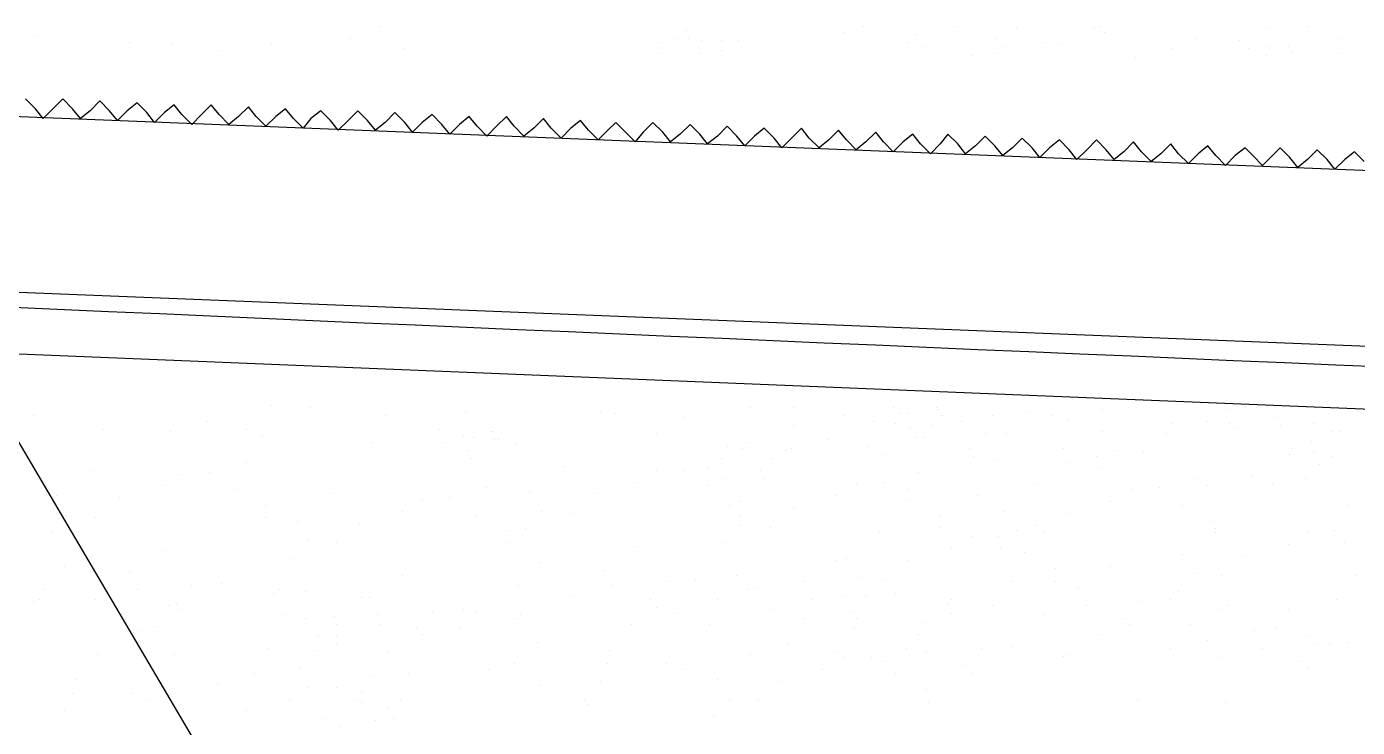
# Model space of a CAD drawing. Header units: millimetres. Extents: x 4241 to 6572, y 870 to 1291.
# Drawn here: x 5194.86 to 5223.69, y 903.83 to 919 of the extents above; entities that cross this region are included whole.
import ezdxf

# ---------------------------------------------------------------- set-up
doc = ezdxf.new("R2010")
doc.units = ezdxf.units.MM
doc.layers.add('PDF _0', color=7, linetype='Continuous')
doc.layers.add('PDF _ОВПД_Основная линия', color=7, linetype='Continuous')

msp = doc.modelspace()

# ---------------------------------------------------------------- linework, layer by layer
at = {"layer": 'PDF _0', "lineweight": 9}
for points in [[(5202.5013, 919.004), (5202.5013, 919.004)], [(5209.1479, 918.9194), (5209.1479, 918.9194)], [(5212.577, 918.877), (5212.577, 918.877)], [(5213.0004, 919.004), (5213.0004, 919.004)], [(5214.1434, 918.8347), (5214.1434, 918.8347)], [(5215.0324, 919.004), (5215.0324, 919.004)], [(5216.3025, 918.9617), (5216.3025, 918.9617)], [(5217.9959, 918.9617), (5217.9959, 918.9617)], [(5217.9959, 918.9617), (5217.9959, 918.9617)], [(5218.1229, 919.004), (5218.1229, 919.004)], [(5218.2075, 918.877), (5218.2075, 918.877)], [(5221.7213, 918.9617), (5221.7213, 918.9617)], [(5222.6104, 919.004), (5222.6104, 919.004)], [(5195.0927, 918.7924), (5195.0927, 918.7924)], [(5197.0825, 918.6654), (5197.0825, 918.6654)], [(5198.0138, 918.623), (5198.0138, 918.623)], [(5200.1729, 918.623), (5200.1729, 918.623)], [(5201.8663, 918.75), (5201.8663, 918.75)], [(5203.0517, 918.5384), (5203.0517, 918.5384)], [(5208.5552, 918.6654), (5208.5552, 918.6654)], [(5208.8939, 918.75), (5208.8939, 918.75)], [(5209.1902, 918.75), (5209.1902, 918.75)], [(5209.4866, 918.7077), (5209.4866, 918.7077)], [(5209.9099, 918.7077), (5209.9099, 918.7077)], [(5210.2909, 918.7077), (5210.2909, 918.7077)], [(5213.9741, 918.6654), (5213.9741, 918.6654)], [(5214.2704, 918.5807), (5214.2704, 918.5807)], [(5215.8791, 918.75), (5215.8791, 918.75)], [(5216.0061, 918.5807), (5216.0061, 918.5807)], [(5216.9375, 918.6654), (5216.9375, 918.6654)], [(5217.2762, 918.623), (5217.2762, 918.623)], [(5219.6893, 918.5384), (5219.6893, 918.5384)], [(5220.1973, 918.75), (5220.1973, 918.75)], [(5221.1286, 918.7077), (5221.1286, 918.7077)], [(5221.3403, 918.5384), (5221.3403, 918.5384)], [(5221.7213, 918.5807), (5221.7213, 918.5807)], [(5222.187, 918.5807), (5222.187, 918.5807)], [(5223.2877, 918.75), (5223.2877, 918.75)], [(5199.0722, 918.496), (5199.0722, 918.496)], [(5208.5552, 918.4114), (5208.5552, 918.4114)], [(5209.4442, 918.4114), (5209.4442, 918.4114)], [(5209.9099, 918.496), (5209.9099, 918.496)], [(5215.3288, 918.369), (5215.3288, 918.369)], [(5215.8368, 918.4114), (5215.8368, 918.4114)], [(5218.8849, 918.3267), (5218.8849, 918.3267)], [(5221.7213, 918.369), (5221.7213, 918.369)], [(5222.2717, 918.4537), (5222.2717, 918.4537)], [(5223.2877, 918.4114), (5223.2877, 918.4114)], [(5200.1729, 910.7911), (5200.1729, 910.7911)], [(5201.0196, 910.7488), (5201.0196, 910.7488)], [(5210.5449, 910.7488), (5210.5449, 910.7488)], [(5211.4763, 910.7488), (5211.4763, 910.7488)], [(5213.6354, 910.7488), (5213.6354, 910.7488)], [(5214.5667, 910.7488), (5214.5667, 910.7488)], [(5221.2556, 910.7488), (5221.2556, 910.7488)], [(5221.5097, 910.7488), (5221.5097, 910.7488)], [(5195.0081, 910.5794), (5195.0081, 910.5794)], [(5198.7759, 910.4524), (5198.7759, 910.4524)], [(5202.6283, 910.5794), (5202.6283, 910.5794)], [(5204.3641, 910.6641), (5204.3641, 910.6641)], [(5207.2852, 910.6641), (5207.2852, 910.6641)], [(5207.6238, 910.6217), (5207.6238, 910.6217)], [(5209.1056, 910.5371), (5209.1056, 910.5371)], [(5212.577, 910.5794), (5212.577, 910.5794)], [(5213.212, 910.4524), (5213.212, 910.4524)], [(5213.7624, 910.6217), (5213.7624, 910.6217)], [(5213.9741, 910.6217), (5213.9741, 910.6217)], [(5214.6091, 910.7064), (5214.6091, 910.7064)], [(5214.6514, 910.5794), (5214.6514, 910.5794)], [(5214.6938, 910.5794), (5214.6938, 910.5794)], [(5215.1171, 910.4524), (5215.1171, 910.4524)], [(5215.7945, 910.5794), (5215.7945, 910.5794)], [(5216.5141, 910.6641), (5216.5141, 910.6641)], [(5217.0645, 910.5794), (5217.0645, 910.5794)], [(5217.4032, 910.4947), (5217.4032, 910.4947)], [(5218.1652, 910.7064), (5218.1652, 910.7064)], [(5220.4513, 910.4524), (5220.4513, 910.4524)], [(5220.917, 910.7064), (5220.917, 910.7064)], [(5221.8907, 910.5371), (5221.8907, 910.5371)], [(5196.5321, 910.2831), (5196.5321, 910.2831)], [(5197.9715, 910.2407), (5197.9715, 910.2407)], [(5199.6226, 910.2831), (5199.6226, 910.2831)], [(5203.8137, 910.2831), (5203.8137, 910.2831)], [(5204.9144, 910.2407), (5204.9144, 910.2407)], [(5204.9567, 910.2407), (5204.9567, 910.2407)], [(5208.5129, 910.1984), (5208.5129, 910.1984)], [(5211.4763, 910.3677), (5211.4763, 910.3677)], [(5213.6777, 910.4101), (5213.6777, 910.4101)], [(5214.0164, 910.3254), (5214.0164, 910.3254)], [(5214.4821, 910.3677), (5214.4821, 910.3677)], [(5215.6251, 910.1984), (5215.6251, 910.1984)], [(5216.0908, 910.1984), (5216.0908, 910.1984)], [(5218.1652, 910.2407), (5218.1652, 910.2407)], [(5219.5623, 910.1984), (5219.5623, 910.1984)], [(5219.6893, 910.4101), (5219.6893, 910.4101)], [(5220.917, 910.4101), (5220.917, 910.4101)], [(5221.0863, 910.3254), (5221.0863, 910.3254)], [(5222.0177, 910.3677), (5222.0177, 910.3677)], [(5222.7374, 910.4101), (5222.7374, 910.4101)], [(5223.1184, 910.2407), (5223.1184, 910.2407)], [(5223.3301, 910.2407), (5223.3301, 910.2407)], [(5199.9612, 910.1561), (5199.9612, 910.1561)], [(5202.332, 909.9867), (5202.332, 909.9867)], [(5203.9407, 909.9867), (5203.9407, 909.9867)], [(5204.3217, 910.1561), (5204.3217, 910.1561)], [(5204.5334, 910.1137), (5204.5334, 910.1137)], [(5204.9991, 910.0714), (5204.9991, 910.0714)], [(5205.0838, 910.0714), (5205.0838, 910.0714)], [(5205.4648, 909.9444), (5205.4648, 909.9444)], [(5210.0369, 909.9021), (5210.0369, 909.9021)], [(5210.4603, 909.9867), (5210.4603, 909.9867)], [(5212.2383, 910.0714), (5212.2383, 910.0714)], [(5213.085, 909.9021), (5213.085, 909.9021)], [(5214.1434, 910.1137), (5214.1434, 910.1137)], [(5214.3127, 910.1137), (5214.3127, 910.1137)], [(5222.695, 910.0291), (5222.695, 910.0291)], [(5204.4064, 909.8174), (5204.4064, 909.8174)], [(5204.4911, 909.648), (5204.4911, 909.648)], [(5209.9099, 909.648), (5209.9099, 909.648)], [(5210.3756, 909.8597), (5210.3756, 909.8597)], [(5211.0106, 909.648), (5211.0106, 909.648)], [(5211.307, 909.8174), (5211.307, 909.8174)], [(5211.434, 909.8597), (5211.434, 909.8597)], [(5213.466, 909.7327), (5213.466, 909.7327)], [(5215.2864, 909.8597), (5215.2864, 909.8597)], [(5215.3711, 909.6904), (5215.3711, 909.6904)], [(5215.8368, 909.6057), (5215.8368, 909.6057)], [(5217.3185, 909.8597), (5217.3185, 909.8597)], [(5218.0382, 909.6904), (5218.0382, 909.6904)], [(5218.4192, 909.8174), (5218.4192, 909.8174)], [(5219.0542, 909.7751), (5219.0542, 909.7751)], [(5222.2293, 909.7327), (5222.2293, 909.7327)], [(5222.2717, 909.8597), (5222.2717, 909.8597)], [(5222.7374, 909.7751), (5222.7374, 909.7751)], [(5223.1184, 909.6904), (5223.1184, 909.6904)], [(5196.2358, 909.394), (5196.2358, 909.394)], [(5198.2255, 909.3094), (5198.2255, 909.3094)], [(5198.8182, 909.3517), (5198.8182, 909.3517)], [(5199.6226, 909.5634), (5199.6226, 909.5634)], [(5206.5231, 909.4787), (5206.5231, 909.4787)], [(5208.5129, 909.394), (5208.5129, 909.394)], [(5209.1056, 909.394), (5209.1056, 909.394)], [(5209.6136, 909.4364), (5209.6136, 909.4364)], [(5210.7566, 909.394), (5210.7566, 909.394)], [(5214.1857, 909.3517), (5214.1857, 909.3517)], [(5217.4455, 909.5634), (5217.4455, 909.5634)], [(5218.0805, 909.4364), (5218.0805, 909.4364)], [(5222.8644, 909.521), (5222.8644, 909.521)], [(5197.8022, 909.0554), (5197.8022, 909.0554)], [(5204.8297, 909.013), (5204.8297, 909.013)], [(5208.0895, 909.14), (5208.0895, 909.14)], [(5209.6136, 909.0554), (5209.6136, 909.0554)], [(5209.9946, 909.2247), (5209.9946, 909.2247)], [(5210.8413, 909.2247), (5210.8413, 909.2247)], [(5212.831, 909.0977), (5212.831, 909.0977)], [(5213.4237, 909.14), (5213.4237, 909.14)], [(5216.7682, 909.0977), (5216.7682, 909.0977)], [(5219.3929, 909.013), (5219.3929, 909.013)], [(5220.1549, 909.2247), (5220.1549, 909.2247)], [(5220.4513, 909.0554), (5220.4513, 909.0554)], [(5221.425, 909.267), (5221.425, 909.267)], [(5221.8483, 909.0977), (5221.8483, 909.0977)], [(5222.568, 909.2247), (5222.568, 909.2247)], [(5195.5161, 908.8437), (5195.5161, 908.8437)], [(5196.8708, 908.8014), (5196.8708, 908.8014)], [(5199.3686, 908.9707), (5199.3686, 908.9707)], [(5201.443, 908.886), (5201.443, 908.886)], [(5203.4327, 908.759), (5203.4327, 908.759)], [(5204.0254, 908.8014), (5204.0254, 908.8014)], [(5205.7611, 908.9284), (5205.7611, 908.9284)], [(5207.1582, 908.886), (5207.1582, 908.886)], [(5212.4077, 908.8437), (5212.4077, 908.8437)], [(5212.4077, 908.8437), (5212.4077, 908.8437)], [(5213.9317, 908.759), (5213.9317, 908.759)], [(5213.9741, 908.9707), (5213.9741, 908.9707)], [(5215.4558, 908.8437), (5215.4558, 908.8437)], [(5218.8002, 908.9707), (5218.8002, 908.9707)], [(5200.0459, 908.632), (5200.0459, 908.632)], [(5203.0093, 908.505), (5203.0093, 908.505)], [(5206.0151, 908.505), (5206.0151, 908.505)], [(5206.6501, 908.4627), (5206.6501, 908.4627)], [(5210.0793, 908.632), (5210.0793, 908.632)], [(5210.3333, 908.7167), (5210.3333, 908.7167)], [(5211.4763, 908.5897), (5211.4763, 908.5897)], [(5216.0485, 908.505), (5216.0485, 908.505)], [(5217.4455, 908.4627), (5217.4455, 908.4627)], [(5218.3345, 908.7167), (5218.3345, 908.7167)], [(5218.3345, 908.7167), (5218.3345, 908.7167)], [(5219.9009, 908.632), (5219.9009, 908.632)], [(5223.4994, 908.632), (5223.4994, 908.632)], [(5195.7278, 908.4203), (5195.7278, 908.4203)], [(5196.3628, 908.378), (5196.3628, 908.378)], [(5200.0459, 908.378), (5200.0459, 908.378)], [(5200.7233, 908.2933), (5200.7233, 908.2933)], [(5202.078, 908.251), (5202.078, 908.251)], [(5204.5757, 908.4203), (5204.5757, 908.4203)], [(5210.3333, 908.4203), (5210.3333, 908.4203)], [(5210.3333, 908.2087), (5210.3333, 908.2087)], [(5210.9683, 908.1663), (5210.9683, 908.1663)], [(5214.6514, 908.4203), (5214.6514, 908.4203)], [(5214.6514, 908.1663), (5214.6514, 908.1663)], [(5216.7258, 908.2087), (5216.7258, 908.2087)], [(5220.5783, 908.2933), (5220.5783, 908.2933)], [(5195.3891, 908.0393), (5195.3891, 908.0393)], [(5200.9773, 907.87), (5200.9773, 907.87)], [(5205.2531, 908.0817), (5205.2531, 908.0817)], [(5205.6764, 908.124), (5205.6764, 908.124)], [(5213.339, 908.0393), (5213.339, 908.0393)], [(5215.3288, 907.9547), (5215.3288, 907.9547)], [(5215.9215, 907.9547), (5215.9215, 907.9547)], [(5216.3025, 908.0817), (5216.3025, 908.0817)], [(5216.8952, 908.0393), (5216.8952, 908.0393)], [(5220.6206, 908.124), (5220.6206, 908.124)], [(5220.6206, 908.0393), (5220.6206, 908.0393)], [(5222.6104, 908.0393), (5222.6104, 908.0393)], [(5223.203, 908.0817), (5223.203, 908.0817)], [(5197.8022, 907.6583), (5197.8022, 907.6583)], [(5201.57, 907.8277), (5201.57, 907.8277)], [(5205.2531, 907.8277), (5205.2531, 907.8277)], [(5208.0895, 907.743), (5208.0895, 907.743)], [(5209.9946, 907.8277), (5209.9946, 907.8277)], [(5214.9054, 907.7006), (5214.9054, 907.7006)], [(5215.9638, 907.7006), (5215.9638, 907.7006)], [(5216.4718, 907.616), (5216.4718, 907.616)], [(5219.9009, 907.5736), (5219.9009, 907.5736)], [(5222.187, 907.7853), (5222.187, 907.7853)], [(5223.4147, 907.8277), (5223.4147, 907.8277)], [(5195.6854, 907.3196), (5195.6854, 907.3196)], [(5200.6386, 907.489), (5200.6386, 907.489)], [(5205.9728, 907.4043), (5205.9728, 907.4043)], [(5212.4077, 907.4466), (5212.4077, 907.4466)], [(5212.6193, 907.489), (5212.6193, 907.489)], [(5213.9741, 907.4466), (5213.9741, 907.4466)], [(5218.3345, 907.3196), (5218.3345, 907.3196)], [(5221.2556, 907.5313), (5221.2556, 907.5313)], [(5197.0825, 907.1926), (5197.0825, 907.1926)], [(5203.0093, 907.108), (5203.0093, 907.108)], [(5207.3698, 907.235), (5207.3698, 907.235)], [(5209.3596, 907.0233), (5209.3596, 907.0233)], [(5210.2486, 907.108), (5210.2486, 907.108)], [(5212.8734, 907.0656), (5212.8734, 907.0656)], [(5213.466, 907.0233), (5213.466, 907.0233)], [(5217.1492, 907.2773), (5217.1492, 907.2773)], [(5220.1549, 907.1503), (5220.1549, 907.1503)], [(5220.7476, 907.108), (5220.7476, 907.108)], [(5223.6687, 907.108), (5223.6687, 907.108)], [(5195.2197, 906.8116), (5195.2197, 906.8116)], [(5197.2518, 906.8116), (5197.2518, 906.8116)], [(5198.4372, 906.8963), (5198.4372, 906.8963)], [(5199.0722, 906.9386), (5199.0722, 906.9386)], [(5200.2153, 906.7269), (5200.2153, 906.7269)], [(5200.3423, 906.8116), (5200.3423, 906.8116)], [(5200.8926, 906.7693), (5200.8926, 906.7693)], [(5205.5071, 906.8963), (5205.5071, 906.8963)], [(5207.5392, 906.8963), (5207.5392, 906.8963)], [(5208.7245, 906.981), (5208.7245, 906.981)], [(5210.5026, 906.8116), (5210.5026, 906.8116)], [(5210.6296, 906.854), (5210.6296, 906.854)], [(5211.688, 906.981), (5211.688, 906.981)], [(5213.6777, 906.7269), (5213.6777, 906.7269)], [(5216.2178, 906.981), (5216.2178, 906.981)], [(5217.1492, 906.981), (5217.1492, 906.981)], [(5217.6572, 906.854), (5217.6572, 906.854)], [(5219.8163, 906.7693), (5219.8163, 906.7693)], [(5195.0081, 906.5576), (5195.0081, 906.5576)], [(5195.1351, 906.5999), (5195.1351, 906.5999)], [(5196.3628, 906.5999), (5196.3628, 906.5999)], [(5197.9292, 906.4729), (5197.9292, 906.4729)], [(5198.0985, 906.5153), (5198.0985, 906.5153)], [(5202.1203, 906.6423), (5202.1203, 906.6423)], [(5202.2897, 906.6423), (5202.2897, 906.6423)], [(5206.6501, 906.6846), (5206.6501, 906.6846)], [(5208.3859, 906.5999), (5208.3859, 906.5999)], [(5208.5129, 906.4306), (5208.5129, 906.4306)], [(5209.8252, 906.5999), (5209.8252, 906.5999)], [(5211.8573, 906.5999), (5211.8573, 906.5999)], [(5212.5347, 906.6846), (5212.5347, 906.6846)], [(5213.0427, 906.6846), (5213.0427, 906.6846)], [(5214.8208, 906.5153), (5214.8208, 906.5153)], [(5214.9054, 906.5999), (5214.9054, 906.5999)], [(5215.7945, 906.4729), (5215.7945, 906.4729)], [(5217.8265, 906.4729), (5217.8265, 906.4729)], [(5219.0119, 906.5576), (5219.0119, 906.5576)], [(5219.6469, 906.5999), (5219.6469, 906.5999)], [(5220.8746, 906.4729), (5220.8746, 906.4729)], [(5223.2454, 906.5999), (5223.2454, 906.5999)], [(5198.2255, 906.3883), (5198.2255, 906.3883)], [(5200.4693, 906.2613), (5200.4693, 906.2613)], [(5200.8926, 906.1766), (5200.8926, 906.1766)], [(5201.5276, 906.2189), (5201.5276, 906.2189)], [(5202.459, 906.2613), (5202.459, 906.2613)], [(5203.6444, 906.3459), (5203.6444, 906.3459)], [(5204.3217, 906.3883), (5204.3217, 906.3883)], [(5204.5757, 906.3459), (5204.5757, 906.3459)], [(5205.4224, 906.1766), (5205.4224, 906.1766)], [(5205.5494, 906.2613), (5205.5494, 906.2613)], [(5208.8939, 906.3036), (5208.8939, 906.3036)], [(5210.9683, 906.3883), (5210.9683, 906.3883)], [(5211.688, 906.1766), (5211.688, 906.1766)], [(5212.704, 906.3459), (5212.704, 906.3459)], [(5212.831, 906.1766), (5212.831, 906.1766)], [(5214.9054, 906.3036), (5214.9054, 906.3036)], [(5216.8952, 906.2613), (5216.8952, 906.2613)], [(5218.6732, 906.1766), (5218.6732, 906.1766)], [(5220.7476, 906.3883), (5220.7476, 906.3883)], [(5222.187, 906.3883), (5222.187, 906.3883)], [(5197.2941, 905.9226), (5197.2941, 905.9226)], [(5197.6328, 906.0073), (5197.6328, 906.0073)], [(5201.57, 906.0496), (5201.57, 906.0496)], [(5202.5013, 906.0496), (5202.5013, 906.0496)], [(5203.3057, 905.9649), (5203.3057, 905.9649)], [(5204.2371, 905.9649), (5204.2371, 905.9649)], [(5207.9625, 906.0496), (5207.9625, 906.0496)], [(5209.6559, 906.0496), (5209.6559, 906.0496)], [(5212.7887, 905.9649), (5212.7887, 905.9649)], [(5214.2704, 906.0919), (5214.2704, 906.0919)], [(5218.7579, 906.0496), (5218.7579, 906.0496)], [(5220.0703, 906.0496), (5220.0703, 906.0496)], [(5221.4673, 905.9226), (5221.4673, 905.9226)], [(5221.933, 905.9649), (5221.933, 905.9649)], [(5197.2941, 905.6686), (5197.2941, 905.6686)], [(5201.189, 905.7956), (5201.189, 905.7956)], [(5201.57, 905.7956), (5201.57, 905.7956)], [(5201.57, 905.6262), (5201.57, 905.6262)], [(5203.4327, 905.8379), (5203.4327, 905.8379)], [(5205.9304, 905.6686), (5205.9304, 905.6686)], [(5211.3493, 905.6262), (5211.3493, 905.6262)], [(5214.1857, 905.8379), (5214.1857, 905.8379)], [(5216.2178, 905.5839), (5216.2178, 905.5839)], [(5218.0805, 905.8379), (5218.0805, 905.8379)], [(5220.4513, 905.7109), (5220.4513, 905.7109)], [(5222.6527, 905.7956), (5222.6527, 905.7956)], [(5222.822, 905.6262), (5222.822, 905.6262)], [(5223.076, 905.6262), (5223.076, 905.6262)], [(5223.4994, 905.6686), (5223.4994, 905.6686)], [(5196.4051, 905.4146), (5196.4051, 905.4146)], [(5198.0562, 905.4146), (5198.0562, 905.4146)], [(5200.0882, 905.5416), (5200.0882, 905.5416)], [(5201.1043, 905.4992), (5201.1043, 905.4992)], [(5202.6707, 905.4569), (5202.6707, 905.4569)], [(5207.4968, 905.4992), (5207.4968, 905.4992)], [(5210.5449, 905.4146), (5210.5449, 905.4146)], [(5212.3653, 905.4569), (5212.3653, 905.4569)], [(5212.577, 905.3299), (5212.577, 905.3299)], [(5213.1697, 905.3299), (5213.1697, 905.3299)], [(5213.9317, 905.5416), (5213.9317, 905.5416)], [(5214.3551, 905.4569), (5214.3551, 905.4569)], [(5215.5404, 905.5416), (5215.5404, 905.5416)], [(5217.3185, 905.3722), (5217.3185, 905.3722)], [(5217.4455, 905.4146), (5217.4455, 905.4146)], [(5219.6469, 905.5416), (5219.6469, 905.5416)], [(5220.7476, 905.3299), (5220.7476, 905.3299)], [(5221.6367, 905.5416), (5221.6367, 905.5416)], [(5199.7919, 904.9912), (5199.7919, 904.9912)], [(5200.7656, 905.1182), (5200.7656, 905.1182)], [(5203.1364, 904.9912), (5203.1364, 904.9912)], [(5204.8721, 905.0759), (5204.8721, 905.0759)], [(5205.4224, 905.2029), (5205.4224, 905.2029)], [(5207.4545, 905.2029), (5207.4545, 905.2029)], [(5208.7245, 905.2029), (5208.7245, 905.2029)], [(5209.0632, 905.0759), (5209.0632, 905.0759)], [(5212.1113, 905.0759), (5212.1113, 905.0759)], [(5213.466, 905.2452), (5213.466, 905.2452)], [(5213.6777, 904.9912), (5213.6777, 904.9912)], [(5215.2018, 905.1606), (5215.2018, 905.1606)], [(5215.3288, 904.9912), (5215.3288, 904.9912)], [(5222.4834, 905.2452), (5222.4834, 905.2452)], [(5222.6104, 905.1182), (5222.6104, 905.1182)], [(5195.9394, 904.8642), (5195.9394, 904.8642)], [(5198.9875, 904.7795), (5198.9875, 904.7795)], [(5200.9773, 904.6949), (5200.9773, 904.6949)], [(5201.57, 904.6949), (5201.57, 904.6949)], [(5202.3743, 904.9489), (5202.3743, 904.9489)], [(5205.9728, 904.7372), (5205.9728, 904.7372)], [(5207.2852, 904.8219), (5207.2852, 904.8219)], [(5209.8252, 904.8642), (5209.8252, 904.8642)], [(5211.2223, 904.8219), (5211.2223, 904.8219)], [(5195.8548, 904.5679), (5195.8548, 904.5679)], [(5197.1248, 904.5679), (5197.1248, 904.5679)], [(5197.4635, 904.4409), (5197.4635, 904.4409)], [(5200.5539, 904.4409), (5200.5539, 904.4409)], [(5202.0356, 904.4409), (5202.0356, 904.4409)], [(5202.1203, 904.6102), (5202.1203, 904.6102)], [(5202.967, 904.4409), (5202.967, 904.4409)], [(5206.9465, 904.4409), (5206.9465, 904.4409)], [(5210.0793, 904.4409), (5210.0793, 904.4409)], [(5210.7143, 904.3985), (5210.7143, 904.3985)], [(5214.3551, 904.6525), (5214.3551, 904.6525)], [(5218.9272, 904.3985), (5218.9272, 904.3985)], [(5195.6854, 904.1869), (5195.6854, 904.1869)], [(5198.2678, 904.2292), (5198.2678, 904.2292)], [(5199.6226, 904.1869), (5199.6226, 904.1869)], [(5202.1203, 904.3562), (5202.1203, 904.3562)], [(5202.6707, 904.2292), (5202.6707, 904.2292)], [(5207.0312, 904.3139), (5207.0312, 904.3139)], [(5214.3974, 904.3562), (5214.3974, 904.3562)], [(5220.8323, 904.3562), (5220.8323, 904.3562)], [(5201.2736, 904.0175), (5201.2736, 904.0175)], [(5201.6546, 903.8482), (5201.6546, 903.8482)], [(5202.4167, 903.9752), (5202.4167, 903.9752)], [(5202.7977, 904.0175), (5202.7977, 904.0175)], [(5209.7406, 904.0599), (5209.7406, 904.0599)]]:
    msp.add_lwpolyline(points, dxfattribs=at)
at = {"layer": 'PDF _0', "lineweight": 25}
msp.add_lwpolyline([(5193.2723, 912.3998), (5210.9683, 882.3421), (5263.3788, 882.3421)], dxfattribs=at)
at = {"layer": 'PDF _ОВПД_Основная линия', "lineweight": 30}
for points in [[(5316.2973, 912.1881), (5174.4757, 917.861)], [(5223.8381, 916.0829), (5223.6264, 916.2946), (5223.4147, 916.1253), (5223.203, 915.9136), (5223.0337, 916.1253), (5222.822, 916.3369), (5222.6104, 916.1253), (5222.3987, 915.9559), (5222.2293, 916.1676), (5222.0177, 916.3793), (5221.806, 916.1676), (5221.6367, 915.9983), (5221.425, 916.2099), (5221.2556, 916.3793), (5221.044, 916.2099), (5220.8323, 915.9983), (5220.6206, 916.2099), (5220.4513, 916.4216), (5220.2396, 916.2523), (5220.0279, 916.0406), (5219.8163, 916.2523), (5219.6469, 916.464), (5219.4352, 916.2523), (5219.2236, 916.0829), (5219.0119, 916.2946), (5218.8426, 916.5063), (5218.6309, 916.2946), (5218.4192, 916.1253), (5218.2499, 916.3369), (5218.0382, 916.5486), (5217.8265, 916.3369), (5217.6149, 916.1253), (5217.4455, 916.3369), (5217.2338, 916.5486), (5217.0222, 916.3793), (5216.8105, 916.1676), (5216.6412, 916.3793), (5216.4295, 916.591), (5216.2178, 916.3793), (5216.0061, 916.2099), (5215.8368, 916.4216), (5215.6251, 916.6333), (5215.4134, 916.4216), (5215.2018, 916.2523), (5215.0324, 916.464), (5214.8208, 916.6756), (5214.6514, 916.464), (5214.4397, 916.2523), (5214.2281, 916.464), (5214.0587, 916.6756), (5213.8471, 916.5063), (5213.6354, 916.2946), (5213.4237, 916.5063), (5213.2544, 916.718), (5213.0427, 916.5063), (5212.831, 916.3369), (5212.6193, 916.5486), (5212.45, 916.7603), (5212.2383, 916.5486), (5212.0267, 916.3793), (5211.815, 916.591), (5211.6456, 916.8026), (5211.434, 916.591), (5211.2223, 916.3793), (5211.053, 916.591), (5210.8413, 916.8026), (5210.6296, 916.6333), (5210.4179, 916.4216), (5210.2486, 916.6333), (5210.0369, 916.845), (5209.8252, 916.6333), (5209.6136, 916.464), (5209.4442, 916.6756), (5209.2326, 916.8873), (5209.0209, 916.6756), (5208.8092, 916.5063), (5208.6399, 916.718), (5208.4282, 916.9296), (5208.2165, 916.718), (5208.0472, 916.5063), (5207.8355, 916.718), (5207.6238, 916.9296), (5207.4545, 916.7603), (5207.2428, 916.5486), (5207.0312, 916.7603), (5206.8618, 916.972), (5206.6501, 916.8026), (5206.4385, 916.591), (5206.2268, 916.8026), (5206.0575, 917.0143), (5205.8458, 916.8026), (5205.6341, 916.6333), (5205.4224, 916.845), (5205.2531, 917.0566), (5205.0414, 916.845), (5204.8297, 916.6333), (5204.6181, 916.845), (5204.4487, 917.0566), (5204.2371, 916.8873), (5204.0254, 916.6756), (5203.856, 916.8873), (5203.6444, 917.099), (5203.4327, 916.9296), (5203.221, 916.718), (5203.0517, 916.9296), (5202.84, 917.1413), (5202.6283, 916.9296), (5202.4167, 916.7603), (5202.2473, 916.972), (5202.0356, 917.1836), (5201.824, 916.972), (5201.6123, 916.7603), (5201.443, 916.972), (5201.2313, 917.1836), (5201.0196, 917.0143), (5200.8503, 916.8026), (5200.6386, 917.0143), (5200.4693, 917.226), (5200.2576, 917.0566), (5200.0459, 916.845), (5199.8342, 917.0566), (5199.6649, 917.2683), (5199.4532, 917.0566), (5199.2415, 916.8873), (5199.0299, 917.099), (5198.8605, 917.3106), (5198.6489, 917.099), (5198.4372, 916.8873), (5198.2255, 917.099), (5198.0562, 917.3106), (5197.8445, 917.1413), (5197.6328, 916.9296), (5197.4635, 917.1413), (5197.2518, 917.353), (5197.0401, 917.1836), (5196.8285, 916.972), (5196.6591, 917.1836), (5196.4475, 917.3953), (5196.2358, 917.1836), (5196.0241, 917.0143), (5195.8548, 917.226), (5195.6431, 917.4377), (5195.4314, 917.226), (5195.2197, 917.0143), (5195.0504, 917.226), (5194.8387, 917.4377)], [(5316.2973, 908.378), (5174.4757, 914.0509)], [(5316.2973, 906.9386), (5176.5078, 912.6538)]]:
    msp.add_lwpolyline(points, dxfattribs=at)
msp.add_arc((5811.7244, 14759.3484), 13860.1664, 267.36478359, 267.95154463, dxfattribs=at)

doc.saveas('drawing.dxf')
